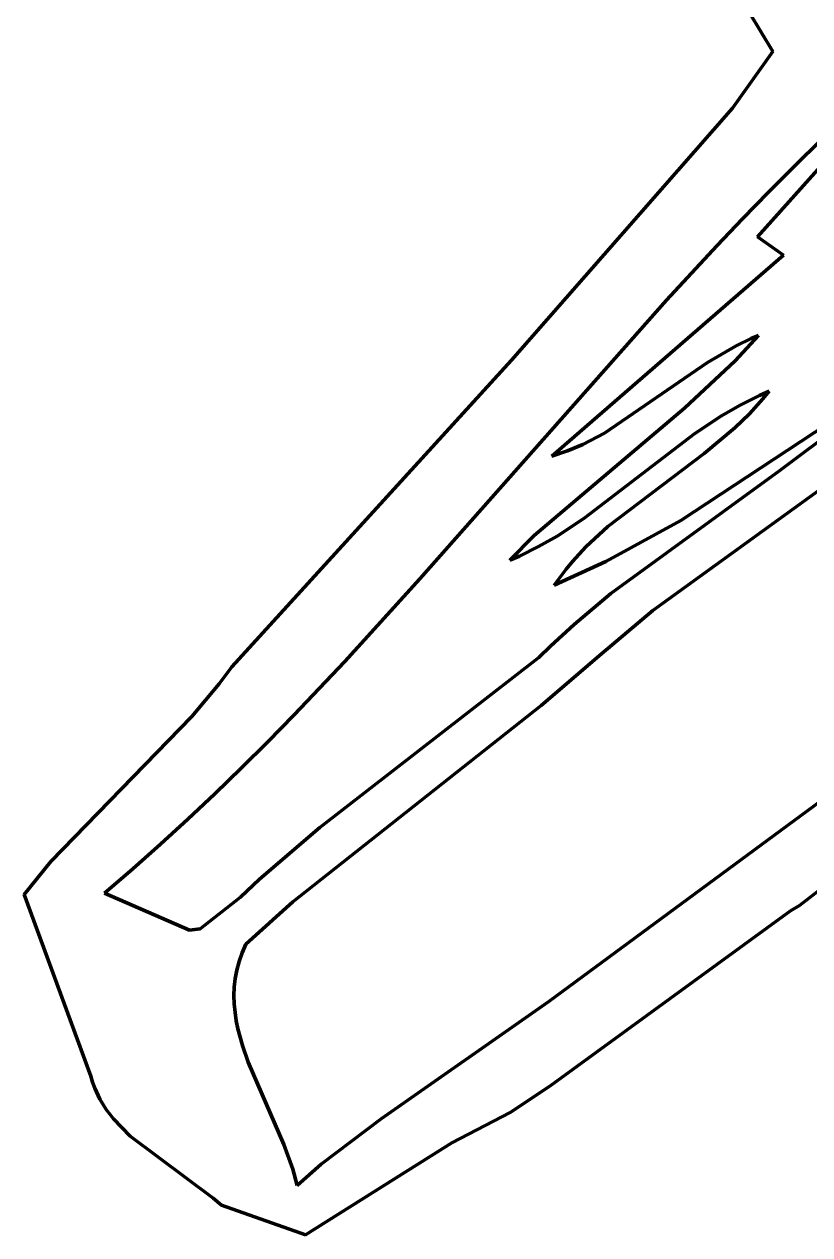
# Model space of a CAD drawing. Header units: millimetres. Extents: x 0 to 14.2, y 0 to 19.5.
# Drawn here: x 3.949 to 4.6, y 16.077 to 17.08 of the extents above; entities that cross this region are included whole.
import ezdxf

# ---------------------------------------------------------------- set-up
doc = ezdxf.new("R2010")
doc.units = ezdxf.units.MM
doc.layers.add('color#010101ff', color=7, linetype='CONTINUOUS', lineweight=100)
doc.layers.add('color#fdfdfdff', color=7, linetype='CONTINUOUS', lineweight=100)

msp = doc.modelspace()

# ---------------------------------------------------------------- linework, layer by layer
at = {"layer": 'color#010101ff'}
for p, q in [((4.5697, 17.0575), (4.4223, 17.3011)), ((4.5362, 17.0104), (4.5697, 17.0575)), ((4.3529, 16.8015), (4.5362, 17.0104)), ((4.5569, 16.9038), (4.6526, 17.0109)), ((4.6096, 16.9841), (4.5877, 16.9626)), ((4.5877, 16.9626), (4.566, 16.9408)), ((4.566, 16.9408), (4.5445, 16.9187)), ((4.5445, 16.9187), (4.5233, 16.8964)), ((4.5784, 16.8886), (4.5569, 16.9038)), ((4.3865, 16.7221), (4.5784, 16.8886)), ((4.5233, 16.8964), (4.4814, 16.8512)), ((4.4814, 16.8512), (4.2771, 16.6202)), ((4.5384, 16.801), (4.5578, 16.8221)), ((4.5515, 16.8194), (4.5391, 16.8134)), ((4.5578, 16.8221), (4.5515, 16.8194)), ((4.5391, 16.8134), (4.5154, 16.7995)), ((4.1212, 16.5475), (4.3529, 16.8015)), ((4.5154, 16.7995), (4.43, 16.741)), ((4.4965, 16.7618), (4.5384, 16.801)), ((4.6805, 16.792), (4.4933, 16.6687)), ((4.5584, 16.7724), (4.5425, 16.7644)), ((4.5501, 16.7572), (4.5613, 16.7695)), ((4.5666, 16.776), (4.5584, 16.7724)), ((4.5613, 16.7695), (4.5666, 16.776)), ((4.3718, 16.6562), (4.4965, 16.7618)), ((4.5425, 16.7644), (4.5271, 16.7555)), ((4.5382, 16.7456), (4.5501, 16.7572)), ((4.5754, 16.7101), (4.65, 16.7661)), ((4.5271, 16.7555), (4.505, 16.7407)), ((4.43, 16.741), (4.412, 16.7316)), ((4.505, 16.7407), (4.4129, 16.6703)), ((4.5126, 16.7242), (4.5382, 16.7456)), ((4.412, 16.7316), (4.3994, 16.7263)), ((4.3994, 16.7263), (4.3865, 16.7221)), ((4.4329, 16.6636), (4.5126, 16.7242)), ((4.4354, 16.6082), (4.5754, 16.7101)), ((4.6356, 16.7139), (4.4702, 16.594)), ((4.4129, 16.6703), (4.3908, 16.6558)), ((4.4933, 16.6687), (4.4312, 16.6348)), ((4.4147, 16.6468), (4.4329, 16.6636)), ((4.3515, 16.6358), (4.3718, 16.6562)), ((4.3755, 16.647), (4.3596, 16.6392)), ((4.3908, 16.6558), (4.3755, 16.647)), ((4.4035, 16.6347), (4.4147, 16.6468)), ((4.3596, 16.6392), (4.3515, 16.6358)), ((4.4312, 16.6348), (4.3883, 16.615)), ((4.3932, 16.6218), (4.3982, 16.6284)), ((4.3982, 16.6284), (4.4035, 16.6347)), ((4.2771, 16.6202), (4.215, 16.5519)), ((4.3883, 16.615), (4.3932, 16.6218)), ((4.4048, 16.5825), (4.4354, 16.6082)), ((4.4702, 16.594), (4.4275, 16.5582)), ((4.3852, 16.5644), (4.4048, 16.5825)), ((4.3756, 16.5551), (4.3852, 16.5644)), ((4.4275, 16.5582), (4.3777, 16.5154)), ((4.1107, 16.5333), (4.1212, 16.5475)), ((4.215, 16.5519), (4.1726, 16.5073)), ((4.1941, 16.4143), (4.3756, 16.5551)), ((4.384, 16.2699), (4.7668, 16.5528)), ((4.0881, 16.5063), (4.1107, 16.5333)), ((3.9714, 16.3861), (4.0881, 16.5063)), ((4.1726, 16.5073), (4.1511, 16.4853)), ((4.3777, 16.5154), (4.1717, 16.3527)), ((4.1511, 16.4853), (4.1293, 16.4636)), ((4.1293, 16.4636), (4.1073, 16.4421)), ((4.1073, 16.4421), (4.0849, 16.421)), ((4.0849, 16.421), (4.0622, 16.4003)), ((4.1443, 16.3715), (4.1941, 16.4143)), ((4.6675, 16.4086), (4.5918, 16.3496)), ((4.0622, 16.4003), (4.0391, 16.3799)), ((3.9492, 16.3588), (3.9714, 16.3861)), ((4.0391, 16.3799), (4.0156, 16.3599)), ((4.1285, 16.3564), (4.1443, 16.3715)), ((4.0043, 16.208), (3.9492, 16.3588)), ((4.0156, 16.3599), (4.0862, 16.3292)), ((4.0951, 16.3301), (4.1285, 16.3564)), ((4.1717, 16.3527), (4.1329, 16.3174)), ((4.5918, 16.3496), (4.5843, 16.3451)), ((4.5843, 16.3451), (4.3848, 16.1999)), ((4.0862, 16.3292), (4.0951, 16.3301)), ((4.1329, 16.3174), (4.1297, 16.3102)), ((4.1297, 16.3102), (4.1273, 16.3031)), ((4.1254, 16.296), (4.1241, 16.289)), ((4.1273, 16.3031), (4.1254, 16.296)), ((4.1241, 16.289), (4.1233, 16.282)), ((4.1233, 16.282), (4.123, 16.275)), ((4.123, 16.275), (4.1232, 16.268)), ((4.1232, 16.268), (4.1239, 16.261)), ((4.2451, 16.1728), (4.384, 16.2699)), ((4.1239, 16.261), (4.1249, 16.2541)), ((4.1249, 16.2541), (4.1263, 16.2472)), ((4.1263, 16.2472), (4.13, 16.2334)), ((4.13, 16.2334), (4.1348, 16.2197)), ((4.1348, 16.2197), (4.1643, 16.1516)), ((4.0059, 16.203), (4.0043, 16.208)), ((4.0077, 16.1981), (4.0059, 16.203)), ((4.012, 16.189), (4.0077, 16.1981)), ((4.3848, 16.1999), (4.3519, 16.1781)), ((4.0172, 16.1806), (4.012, 16.189)), ((4.0231, 16.1727), (4.0172, 16.1806)), ((4.3519, 16.1781), (4.3035, 16.1529)), ((4.037, 16.1585), (4.0231, 16.1727)), ((4.1954, 16.1352), (4.2451, 16.1728)), ((4.1059, 16.1069), (4.037, 16.1585)), ((4.1643, 16.1516), (4.1717, 16.1311)), ((4.3035, 16.1529), (4.1824, 16.0766)), ((4.1753, 16.1175), (4.1954, 16.1352)), ((4.1717, 16.1311), (4.1753, 16.1175)), ((4.1126, 16.1012), (4.1059, 16.1069)), ((4.1824, 16.0766), (4.1126, 16.1012))]:
    msp.add_line(p, q, dxfattribs=at)
at = {"layer": 'color#fdfdfdff'}
for p, q in [((4.4223, 17.3011), (4.5697, 17.0575)), ((4.5697, 17.0575), (4.5362, 17.0104)), ((4.5362, 17.0104), (4.3529, 16.8015)), ((4.6526, 17.0109), (4.5569, 16.9038)), ((4.5877, 16.9626), (4.6096, 16.9841)), ((4.566, 16.9408), (4.5877, 16.9626)), ((4.5445, 16.9187), (4.566, 16.9408)), ((4.5233, 16.8964), (4.5445, 16.9187)), ((4.5569, 16.9038), (4.5784, 16.8886)), ((4.5784, 16.8886), (4.3865, 16.7221)), ((4.4814, 16.8512), (4.5233, 16.8964)), ((4.2771, 16.6202), (4.4814, 16.8512)), ((4.5578, 16.8221), (4.5384, 16.801)), ((4.5391, 16.8134), (4.5515, 16.8194)), ((4.5515, 16.8194), (4.5578, 16.8221)), ((4.5154, 16.7995), (4.5391, 16.8134)), ((4.3529, 16.8015), (4.1212, 16.5475)), ((4.43, 16.741), (4.5154, 16.7995)), ((4.5384, 16.801), (4.4965, 16.7618)), ((4.4933, 16.6687), (4.6805, 16.792)), ((4.5425, 16.7644), (4.5584, 16.7724)), ((4.5613, 16.7695), (4.5501, 16.7572)), ((4.5584, 16.7724), (4.5666, 16.776)), ((4.5666, 16.776), (4.5613, 16.7695)), ((4.4965, 16.7618), (4.3718, 16.6562)), ((4.5271, 16.7555), (4.5425, 16.7644)), ((4.5501, 16.7572), (4.5382, 16.7456)), ((4.65, 16.7661), (4.5754, 16.7101)), ((4.505, 16.7407), (4.5271, 16.7555)), ((4.412, 16.7316), (4.43, 16.741)), ((4.4129, 16.6703), (4.505, 16.7407)), ((4.5382, 16.7456), (4.5126, 16.7242)), ((4.3994, 16.7263), (4.412, 16.7316)), ((4.3865, 16.7221), (4.3994, 16.7263)), ((4.5126, 16.7242), (4.4329, 16.6636)), ((4.5754, 16.7101), (4.4354, 16.6082)), ((4.4702, 16.594), (4.6356, 16.7139)), ((4.3908, 16.6558), (4.4129, 16.6703)), ((4.4312, 16.6348), (4.4933, 16.6687)), ((4.4329, 16.6636), (4.4147, 16.6468)), ((4.3718, 16.6562), (4.3515, 16.6358)), ((4.3596, 16.6392), (4.3755, 16.647)), ((4.3755, 16.647), (4.3908, 16.6558)), ((4.4147, 16.6468), (4.4035, 16.6347)), ((4.3515, 16.6358), (4.3596, 16.6392)), ((4.3883, 16.615), (4.4312, 16.6348)), ((4.3982, 16.6284), (4.3932, 16.6218)), ((4.4035, 16.6347), (4.3982, 16.6284)), ((4.215, 16.5519), (4.2771, 16.6202)), ((4.3932, 16.6218), (4.3883, 16.615)), ((4.4354, 16.6082), (4.4048, 16.5825)), ((4.4275, 16.5582), (4.4702, 16.594)), ((4.4048, 16.5825), (4.3852, 16.5644)), ((4.3852, 16.5644), (4.3756, 16.5551)), ((4.3777, 16.5154), (4.4275, 16.5582)), ((4.1212, 16.5475), (4.1107, 16.5333)), ((4.1726, 16.5073), (4.215, 16.5519)), ((4.3756, 16.5551), (4.1941, 16.4143)), ((4.7668, 16.5528), (4.384, 16.2699)), ((4.1107, 16.5333), (4.0881, 16.5063)), ((4.0881, 16.5063), (3.9714, 16.3861)), ((4.1511, 16.4853), (4.1726, 16.5073)), ((4.1717, 16.3527), (4.3777, 16.5154)), ((4.1293, 16.4636), (4.1511, 16.4853)), ((4.1073, 16.4421), (4.1293, 16.4636)), ((4.0849, 16.421), (4.1073, 16.4421)), ((4.0622, 16.4003), (4.0849, 16.421)), ((4.1941, 16.4143), (4.1443, 16.3715)), ((4.5918, 16.3496), (4.6675, 16.4086)), ((4.0391, 16.3799), (4.0622, 16.4003)), ((3.9714, 16.3861), (3.9492, 16.3588)), ((4.0156, 16.3599), (4.0391, 16.3799)), ((4.1443, 16.3715), (4.1285, 16.3564)), ((3.9492, 16.3588), (4.0043, 16.208)), ((4.0862, 16.3292), (4.0156, 16.3599)), ((4.1285, 16.3564), (4.0951, 16.3301)), ((4.1329, 16.3174), (4.1717, 16.3527)), ((4.5843, 16.3451), (4.5918, 16.3496)), ((4.3848, 16.1999), (4.5843, 16.3451)), ((4.0951, 16.3301), (4.0862, 16.3292)), ((4.1297, 16.3102), (4.1329, 16.3174)), ((4.1273, 16.3031), (4.1297, 16.3102)), ((4.1241, 16.289), (4.1254, 16.296)), ((4.1254, 16.296), (4.1273, 16.3031)), ((4.1233, 16.282), (4.1241, 16.289)), ((4.123, 16.275), (4.1233, 16.282)), ((4.1232, 16.268), (4.123, 16.275)), ((4.1239, 16.261), (4.1232, 16.268)), ((4.384, 16.2699), (4.2451, 16.1728)), ((4.1249, 16.2541), (4.1239, 16.261)), ((4.1263, 16.2472), (4.1249, 16.2541)), ((4.13, 16.2334), (4.1263, 16.2472)), ((4.1348, 16.2197), (4.13, 16.2334)), ((4.1643, 16.1516), (4.1348, 16.2197)), ((4.0043, 16.208), (4.0059, 16.203)), ((4.0059, 16.203), (4.0077, 16.1981)), ((4.0077, 16.1981), (4.012, 16.189)), ((4.3519, 16.1781), (4.3848, 16.1999)), ((4.012, 16.189), (4.0172, 16.1806)), ((4.0172, 16.1806), (4.0231, 16.1727)), ((4.3035, 16.1529), (4.3519, 16.1781)), ((4.0231, 16.1727), (4.037, 16.1585)), ((4.2451, 16.1728), (4.1954, 16.1352)), ((4.037, 16.1585), (4.1059, 16.1069)), ((4.1717, 16.1311), (4.1643, 16.1516)), ((4.1824, 16.0766), (4.3035, 16.1529)), ((4.1954, 16.1352), (4.1753, 16.1175)), ((4.1753, 16.1175), (4.1717, 16.1311)), ((4.1059, 16.1069), (4.1126, 16.1012)), ((4.1126, 16.1012), (4.1824, 16.0766))]:
    msp.add_line(p, q, dxfattribs=at)

doc.saveas('drawing.dxf')
